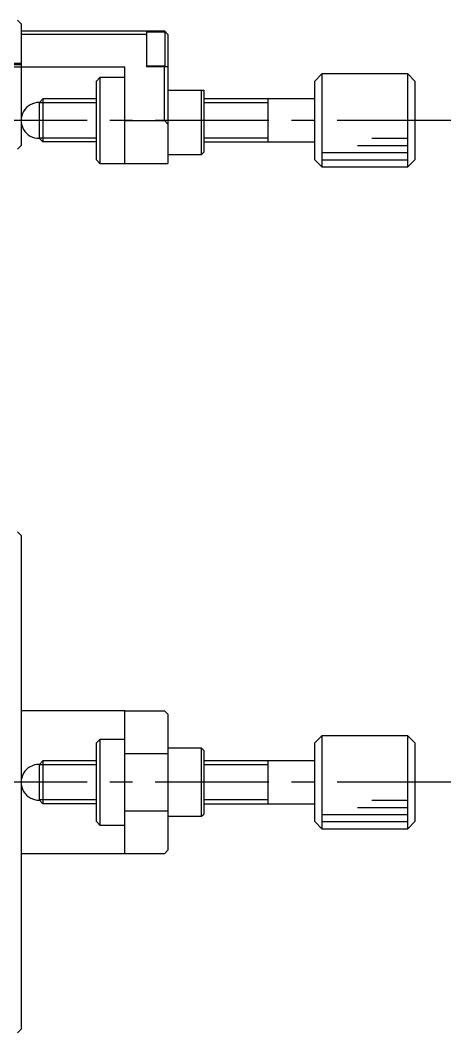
# Model space of a CAD drawing. Extents: x 0 to 350, y -8 to 204.
# Drawn here: x 109.7 to 169.8, y 63 to 204.5 of the extents above; entities that cross this region are included whole.
import ezdxf

# ---------------------------------------------------------------- set-up
doc = ezdxf.new("R2010")
doc.units = 0
doc.header["$LTSCALE"] = 0.5
doc.linetypes.add('CENTER', pattern=[50.8, 31.75, -6.35, 6.35, -6.35])
for name, color, linetype in [('MSM_CENTER', 1, 'CENTER'), ('MSM_CONTINUOUS', 7, 'CONTINUOUS'), ('MSM_NARROW', 5, 'CONTINUOUS')]:
    doc.layers.add(name, color=color, linetype=linetype)

msp = doc.modelspace()

# ---------------------------------------------------------------- linework, layer by layer
at = {"layer": 'MSM_CENTER'}
for p, q in [((169.844929, 190.5), (104.844929, 190.5)), ((169.844929, 98), (104.844929, 98))]:
    msp.add_line(p, q, dxfattribs=at)
at = {"layer": 'MSM_CONTINUOUS'}
for p, q in [((109.344929, 204.5), (109.844929, 204)), ((109.844929, 204), (109.844929, 187)), ((109.844929, 203), (129.844929, 203)), ((127.344929, 202.5), (109.844929, 202.5)), ((127.344929, 203), (127.344929, 198)), ((129.944929, 202.85), (127.344929, 202.85)), ((130.344929, 202.5), (129.844929, 203)), ((129.944929, 198.15), (129.944929, 202.85)), ((130.344929, 202.5), (130.344929, 184.5)), ((87.894929, 198.5), (109.844929, 198.5)), ((109.844929, 198.25), (108.444929, 198.25)), ((127.344929, 198.15), (129.944929, 198.15)), ((79.764948, 198), (124.344929, 198)), ((124.344929, 184.5), (124.344929, 198)), ((130.344929, 198), (127.344929, 198)), ((129.844929, 190.5), (129.844929, 198)), ((151.844929, 197), (150.844929, 196)), ((151.844929, 197), (151.844929, 184)), ((163.844929, 197), (151.844929, 197)), ((163.844929, 184), (163.844929, 197)), ((164.844929, 196), (163.844929, 197)), ((120.844929, 196.5), (120.344929, 196)), ((120.344929, 185), (120.344929, 196)), ((120.844929, 196.5), (120.844929, 184.5)), ((124.344929, 196.5), (120.844929, 196.5)), ((150.844929, 185), (150.844929, 196)), ((164.844929, 196), (164.844929, 185)), ((130.344929, 194.75), (135.344929, 194.75)), ((135.044929, 185.75), (135.044929, 194.75)), ((135.344929, 194.75), (135.344929, 186.05)), ((112.344929, 192.9585), (112.886429, 193.5)), ((112.344929, 192.9585), (112.344929, 188.0415)), ((112.886429, 193.5), (112.886429, 187.5)), ((120.34493, 193.5), (112.886429, 193.5)), ((150.844929, 193.5), (135.344929, 193.5)), ((144.344929, 187.499995), (144.344929, 193.500005)), ((124.344929, 190.500002), (129.844929, 190.5)), ((130.344929, 190), (129.844929, 190.5)), ((109.844929, 187), (109.344929, 186.5)), ((112.886429, 187.5), (112.344929, 188.0415)), ((120.34493, 187.5), (112.886429, 187.5)), ((135.344929, 187.5), (150.844929, 187.5)), ((130.344929, 185.75), (135.044929, 185.75)), ((135.044929, 185.75), (135.344929, 186.05)), ((120.344929, 185), (120.844929, 184.5)), ((120.844929, 184.5), (130.344929, 184.5)), ((150.844929, 185), (151.844929, 184)), ((151.844929, 184), (163.844929, 184)), ((163.844929, 184), (164.844929, 185)), ((109.844929, 132.5), (109.344929, 133)), ((109.844929, 132.5), (109.844929, 63.5)), ((124.344929, 108.000002), (109.844929, 108.000002)), ((124.344929, 88), (124.344929, 108.000002)), ((124.344929, 108.000002), (129.844929, 108)), ((130.344929, 107.5), (129.844929, 108)), ((130.344929, 107.5), (130.344929, 88.5)), ((120.844929, 104), (120.344929, 103.5)), ((120.344929, 92.5), (120.344929, 103.5)), ((120.844929, 104), (120.844929, 92)), ((124.344929, 104), (120.844929, 104)), ((151.844929, 104.5), (150.844929, 103.5)), ((150.844929, 92.5), (150.844929, 103.5)), ((151.844929, 104.5), (151.844929, 91.5)), ((163.844929, 104.5), (151.844929, 104.5)), ((163.844929, 91.5), (163.844929, 104.5)), ((164.844929, 103.5), (163.844929, 104.5)), ((164.844929, 103.5), (164.844929, 92.5)), ((130.344929, 102), (124.344929, 102)), ((135.044929, 102.75), (130.344929, 102.75)), ((135.044929, 93.25), (135.044929, 102.75)), ((135.344929, 102.45), (135.044929, 102.75)), ((135.344929, 102.45), (135.344929, 93.55)), ((112.344929, 100.4585), (112.886429, 101)), ((112.886429, 101), (112.886429, 95)), ((120.34493, 101), (112.886429, 101)), ((150.844929, 101), (135.344949, 101)), ((144.344929, 94.999995), (144.344929, 101.000005)), ((112.344929, 100.4585), (112.344929, 95.5415)), ((112.886429, 95), (112.344929, 95.5415)), ((120.34493, 95), (112.886429, 95)), ((135.344949, 95), (150.844929, 95)), ((124.344929, 94), (130.344929, 94)), ((135.044929, 93.25), (135.344929, 93.55)), ((120.344929, 92.5), (120.844929, 92)), ((120.844929, 92), (124.344929, 92)), ((130.344929, 93.25), (135.044929, 93.25)), ((150.844929, 92.5), (151.844929, 91.5)), ((163.844929, 91.5), (164.844929, 92.5)), ((151.844929, 91.5), (163.844929, 91.5)), ((129.844929, 88), (109.844929, 88)), ((129.844929, 88), (130.344929, 88.5)), ((109.344929, 63), (109.844929, 63.5))]:
    msp.add_line(p, q, dxfattribs=at)
for centre in [(112.344929, 190.5), (112.344929, 98)]:
    msp.add_arc(centre, 2.5, 89.05661378, 270.94337613, dxfattribs=at)
at = {"layer": 'MSM_NARROW'}
for p, q in [((120.34493, 192.9585), (112.344929, 192.9585)), ((144.344929, 192.9585), (135.34493, 192.9585)), ((120.34493, 188.0415), (112.344929, 188.0415)), ((144.344929, 188.0415), (135.34493, 188.0415)), ((156.844929, 187), (163.844929, 187)), ((158.844929, 188), (163.844929, 188)), ((151.844929, 186), (163.844929, 186)), ((151.844929, 185), (163.844929, 185)), ((120.34493, 100.4585), (112.344929, 100.4585)), ((144.344929, 100.4585), (135.34493, 100.4585)), ((120.34493, 95.5415), (112.344929, 95.5415)), ((144.344929, 95.5415), (135.34493, 95.5415)), ((158.844929, 95.5), (163.844929, 95.5)), ((151.844929, 93.5), (163.844929, 93.5)), ((156.844929, 94.5), (163.844929, 94.5)), ((151.844929, 92.5), (163.844929, 92.5))]:
    msp.add_line(p, q, dxfattribs=at)

doc.saveas('drawing.dxf')
